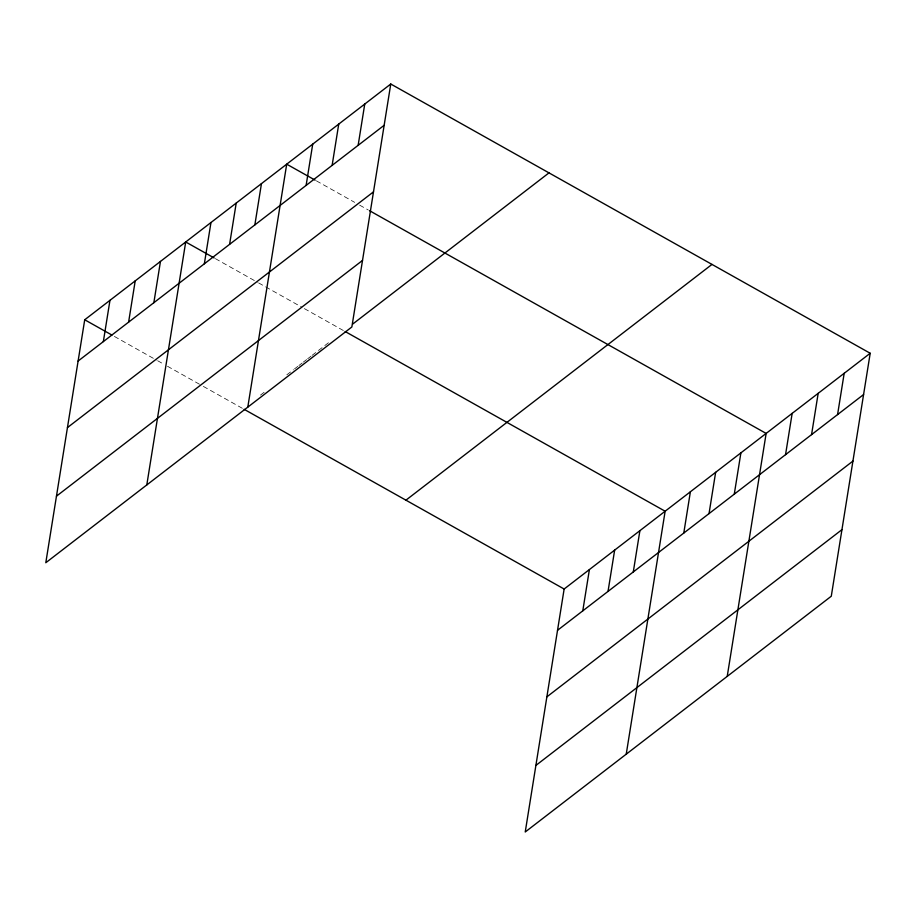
<?xml version="1.0" encoding="UTF-8"?>
<svg xmlns="http://www.w3.org/2000/svg" width="916" height="916" viewBox="0 0 916 916"><rect width="100%" height="100%" fill="white"/><g stroke="black" fill="none" stroke-linecap="round" stroke-linejoin="round"><path stroke-width="0.69" stroke-dasharray="4.58 3.44" d="M260.488 395.105L265.983 390.869M286.834 374.804L293.429 369.732M294.528 368.885L297.815 366.354M298.914 365.507L302.211 362.965M303.31 362.118L306.597 359.587M307.696 358.74L310.993 356.198M312.093 355.351L329.657 341.828M316.375 180.841L354.687 202.356M359.633 205.138L368.289 209.993M215.374 258.644L257.407 282.243M258.633 282.93L301.902 307.226M304.375 308.623L343.924 330.836M114.374 336.435L156.407 360.045M157.644 360.732L163.815 364.202M167.525 366.285L200.902 385.029M203.375 386.415L242.923 408.628"/><path stroke-width="1.37" d="M390.766 84.02L84.719 319.776L45.8 562.733L351.858 326.978L390.766 84.02L870.2 353.267L831.281 596.224L525.234 831.98L564.141 589.022L870.2 353.267M103.348 341.599L109.966 300.334M128.606 322.146L135.213 280.88M153.854 302.704L160.46 261.426M146.8 484.93L185.708 241.984L214.138 257.946M204.348 263.797L210.966 222.531M229.595 244.354L236.214 203.077M254.854 224.901L261.461 183.635M247.801 407.128L286.708 164.182L315.138 180.143M306.116 185.41L312.722 144.144M332.13 165.372L338.737 124.107M358.145 145.335L364.751 104.058M582.782 610.846L589.4 569.58M608.029 591.404L614.647 550.127M633.288 571.95L639.895 530.673M626.235 754.177L665.142 511.231L345.137 331.512M683.783 533.055L690.389 491.778M709.03 513.601L715.648 472.324M734.277 494.148L740.895 452.882M727.224 676.374L766.142 433.428L369.526 210.691M785.55 454.657L792.157 413.391M811.565 434.619L818.171 393.353M837.579 414.582L844.186 373.304M78.1 361.053L384.159 125.297M67.441 427.6L373.499 191.845M56.46 496.174L362.518 260.419M352.706 324.069L548.982 172.872M405.937 500.17L711.984 264.415M557.535 630.3L863.593 394.544M546.875 696.858L852.933 461.091M535.894 765.421L841.941 529.666M84.719 319.776L111.912 335.05M244.137 409.315L564.141 589.022"/></g></svg>
